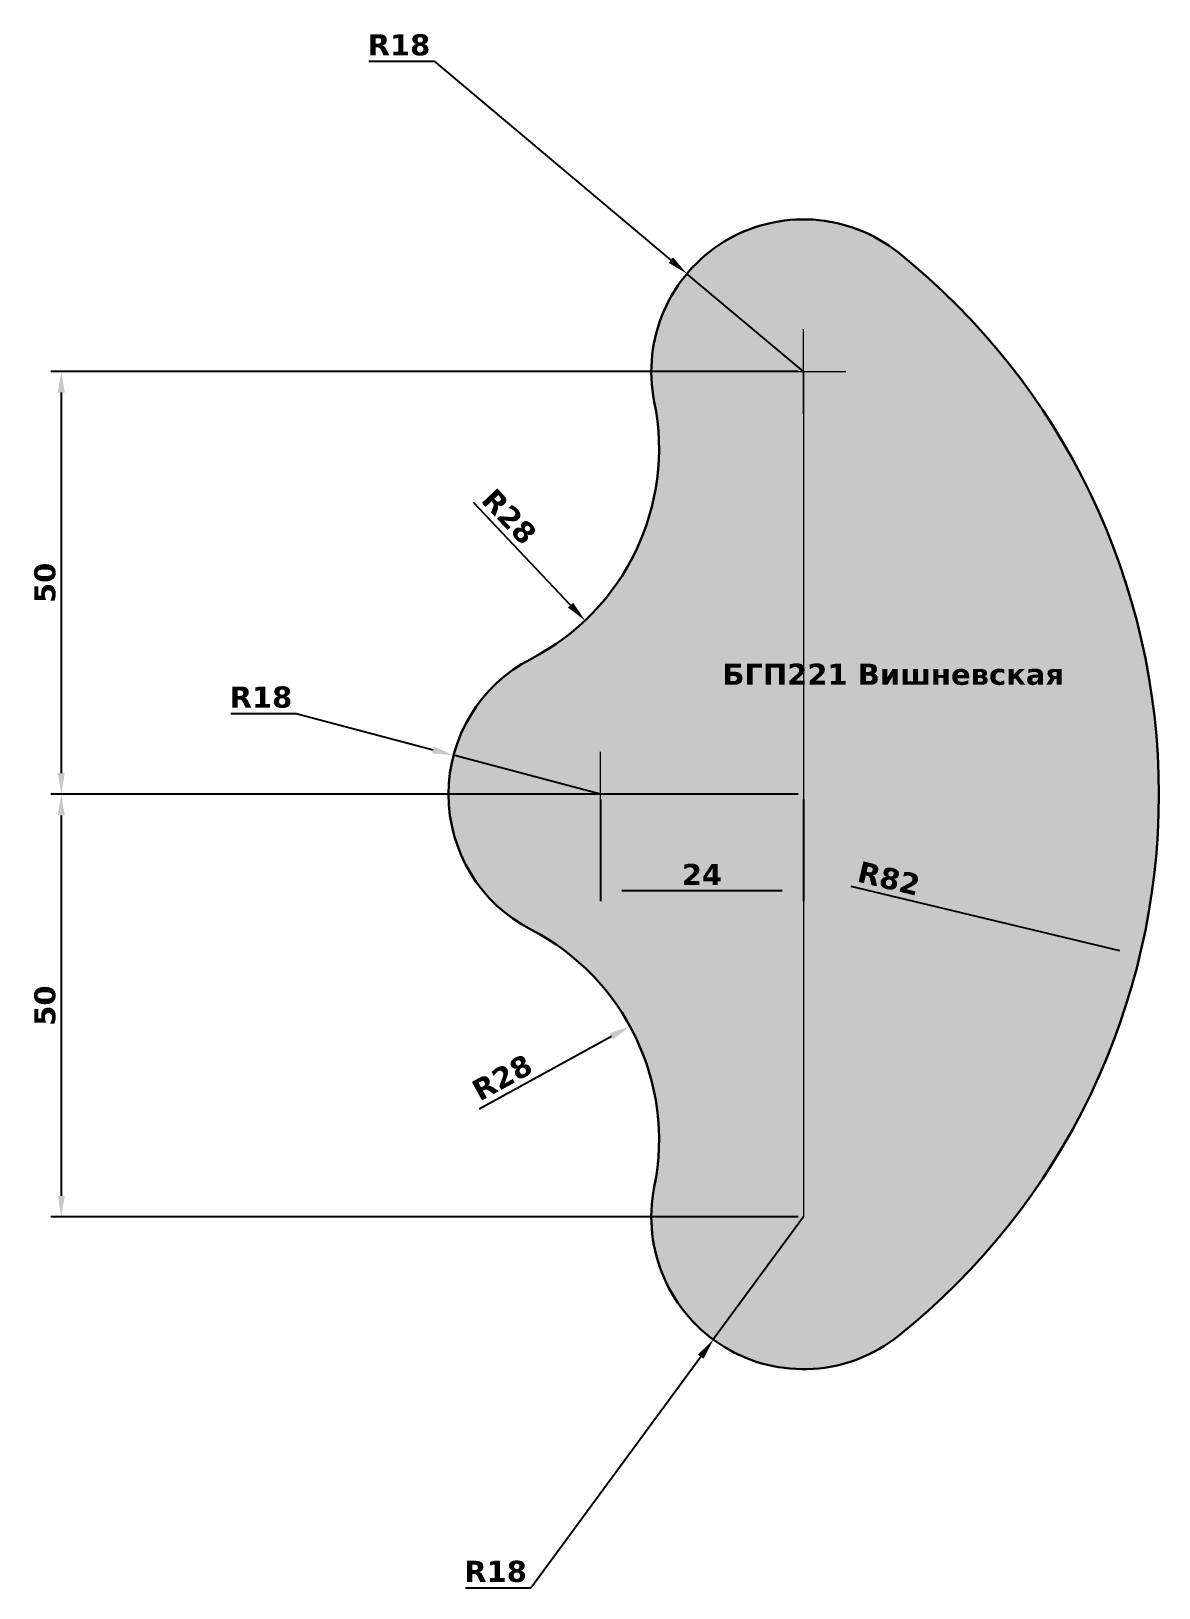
# Model space of a CAD drawing. Header units: millimetres. Extents: x -1 to 132, y -24 to 160.
import ezdxf

# ---------------------------------------------------------------- set-up
doc = ezdxf.new("R2010")
doc.units = ezdxf.units.MM
doc.header["$PDMODE"] = 2
doc.header["$PDSIZE"] = 5
doc.layers.get('0').update_dxf_attribs({"lineweight": 18})
for name, color, linetype, lineweight in [('заливка', 130, 'Continuous', 18), ('контур', 150, 'Continuous', 30), ('размеры', 7, 'Continuous', 18)]:
    doc.layers.add(name, color=color, linetype=linetype, lineweight=lineweight)
doc.styles.get("Standard").update_dxf_attribs({"font": 'verdanab.ttf'})
doc.dimstyles.new('ISO-25', dxfattribs={"dimtxt": 2.5, "dimasz": 2.5, "dimexe": 1.25, "dimexo": 0.625, "dimtad": 1, "dimtoh": 1, "dimtxsty": 'Standard', "dimcen": 2.5, "dimclrt": 150, "dimadec": 0, "dimazin": 0, "dimtfac": 1, "dimtmove": 0, "dimatfit": 3, "dimfxl": 1, "dimarcsym": 1})

# ---------------------------------------------------------------- blocks, each defined once
blk = doc.blocks.new('*D2')
at = {"layer": 'Defpoints', "color": 0, "transparency": 16777216}
for p in [(50.33, 70.18), (130.09, 51.13)]:
    blk.add_point(p, dxfattribs=at)
at = {"layer": 'размеры', "color": 0, "lineweight": -2, "transparency": 16777216}
blk.add_line((95.89, 59.3), (127.66, 51.71), dxfattribs=at)
at = {"layer": 'размеры', "color": 0, "transparency": 16777216}
blk.add_solid([(127.76, 52.11), (127.56, 51.3), (130.09, 51.13)], dxfattribs=at)
at = {"layer": 'размеры', "color": 150, "transparency": 16777216, "insert": (100.39, 60.21), "char_height": 2.5, "attachment_point": 5, "rotation": 346.5669}
blk.add_mtext('R82', dxfattribs=at)
blk = doc.blocks.new('*D3')
at = {"layer": 'Defpoints', "color": 0, "transparency": 16777216}
for p in [(69.75, 42.75), (45.2, 29.3)]:
    blk.add_point(p, dxfattribs=at)
at = {"layer": 'размеры', "color": 0, "lineweight": -2, "transparency": 16777216}
blk.add_line((51.91, 32.97), (67.56, 41.55), dxfattribs=at)
at = {"layer": 'размеры', "color": 0, "transparency": 16777216}
blk.add_solid([(67.36, 41.92), (67.76, 41.19), (69.75, 42.75)], dxfattribs=at)
at = {"layer": 'размеры', "color": 150, "transparency": 16777216, "insert": (54.64, 36.67), "char_height": 2.5, "attachment_point": 5, "rotation": 28.7237}
blk.add_mtext('R28', dxfattribs=at)
blk = doc.blocks.new('*D4')
at = {"layer": 'Defpoints', "color": 0, "transparency": 16777216}
for p in [(48.88, 74.79), (66.28, 70.18)]:
    blk.add_point(p, dxfattribs=at)
at = {"layer": 'размеры', "color": 0, "lineweight": -2, "transparency": 16777216}
for p, q in [((22.55, 79.72), (30.27, 79.72)), ((30.27, 79.72), (46.47, 75.43)), ((66.28, 70.18), (48.88, 74.79))]:
    blk.add_line(p, q, dxfattribs=at)
at = {"layer": 'размеры', "color": 0, "transparency": 16777216}
blk.add_solid([(46.57, 75.83), (46.36, 75.02), (48.88, 74.79)], dxfattribs=at)
at = {"layer": 'размеры', "color": 150, "transparency": 16777216, "insert": (26.1, 81.65), "char_height": 2.5, "attachment_point": 5}
blk.add_mtext('R18', dxfattribs=at)
blk = doc.blocks.new('*D5')
at = {"layer": 'Defpoints', "color": 0, "transparency": 16777216}
for p in [(45.2, 111.06), (64.45, 90.73)]:
    blk.add_point(p, dxfattribs=at)
at = {"layer": 'размеры', "color": 0, "lineweight": -2, "transparency": 16777216}
blk.add_line((51.2, 104.72), (62.73, 92.55), dxfattribs=at)
at = {"layer": 'размеры', "color": 0, "transparency": 16777216}
blk.add_solid([(63.03, 92.83), (62.43, 92.26), (64.45, 90.73)], dxfattribs=at)
at = {"layer": 'размеры', "color": 150, "transparency": 16777216, "insert": (55.47, 103.02), "char_height": 2.5, "attachment_point": 5, "rotation": 313.4423}
blk.add_mtext('R28', dxfattribs=at)
blk = doc.blocks.new('*D6')
at = {"layer": 'Defpoints', "color": 0, "transparency": 16777216}
for p in [(90.28, 20.18), (79.62, 5.68)]:
    blk.add_point(p, dxfattribs=at)
at = {"layer": 'размеры', "color": 0, "lineweight": -2, "transparency": 16777216}
for p, q in [((90.28, 20.18), (79.62, 5.68)), ((58.03, -23.69), (78.14, 3.66)), ((50.32, -23.69), (58.03, -23.69))]:
    blk.add_line(p, q, dxfattribs=at)
at = {"layer": 'размеры', "color": 0, "transparency": 16777216}
blk.add_solid([(77.81, 3.91), (78.48, 3.41), (79.62, 5.68)], dxfattribs=at)
at = {"layer": 'размеры', "color": 150, "transparency": 16777216, "insert": (53.86, -21.76), "char_height": 2.5, "attachment_point": 5}
blk.add_mtext('R18', dxfattribs=at)
blk = doc.blocks.new('*D7')
at = {"layer": 'Defpoints', "color": 0, "transparency": 16777216}
for p in [(76.5, 131.75), (90.28, 120.18)]:
    blk.add_point(p, dxfattribs=at)
at = {"layer": 'размеры', "color": 0, "lineweight": -2, "transparency": 16777216}
for p, q in [((38.88, 156.87), (46.6, 156.87)), ((46.6, 156.87), (74.59, 133.36)), ((90.28, 120.18), (76.5, 131.75))]:
    blk.add_line(p, q, dxfattribs=at)
at = {"layer": 'размеры', "color": 0, "transparency": 16777216}
blk.add_solid([(74.85, 133.68), (74.32, 133.04), (76.5, 131.75)], dxfattribs=at)
at = {"layer": 'размеры', "color": 150, "transparency": 16777216, "insert": (42.43, 158.8), "char_height": 2.5, "attachment_point": 5}
blk.add_mtext('R18', dxfattribs=at)
blk = doc.blocks.new('*D8')
at = {"layer": 'Defpoints', "color": 0, "transparency": 16777216}
for p in [(90.28, 120.18), (2.48, 70.18), (90.28, 70.18)]:
    blk.add_point(p, dxfattribs=at)
at = {"layer": 'размеры', "color": 0, "lineweight": -2, "transparency": 16777216}
for p, q in [((89.66, 120.18), (1.23, 120.18)), ((2.48, 117.68), (2.48, 72.68)), ((89.66, 70.18), (1.23, 70.18))]:
    blk.add_line(p, q, dxfattribs=at)
at = {"layer": 'размеры', "color": 0, "transparency": 16777216}
for points in [[(2.06, 117.68), (2.89, 117.68), (2.48, 120.18)], [(2.06, 72.68), (2.89, 72.68), (2.48, 70.18)]]:
    blk.add_solid(points, dxfattribs=at)
at = {"layer": 'размеры', "color": 150, "transparency": 16777216, "insert": (0.55, 95.18), "char_height": 2.5, "attachment_point": 5, "rotation": 90}
blk.add_mtext('50', dxfattribs=at)
blk = doc.blocks.new('*D9')
at = {"layer": 'Defpoints', "color": 0, "transparency": 16777216}
for p in [(90.28, 70.18), (2.48, 20.18), (90.28, 20.18)]:
    blk.add_point(p, dxfattribs=at)
at = {"layer": 'размеры', "color": 0, "lineweight": -2, "transparency": 16777216}
for p, q in [((89.66, 70.18), (1.23, 70.18)), ((2.48, 67.68), (2.48, 22.68)), ((89.66, 20.18), (1.23, 20.18))]:
    blk.add_line(p, q, dxfattribs=at)
at = {"layer": 'размеры', "color": 0, "transparency": 16777216}
for points in [[(2.06, 67.68), (2.89, 67.68), (2.48, 70.18)], [(2.06, 22.68), (2.89, 22.68), (2.48, 20.18)]]:
    blk.add_solid(points, dxfattribs=at)
at = {"layer": 'размеры', "color": 150, "transparency": 16777216, "insert": (0.55, 45.18), "char_height": 2.5, "attachment_point": 5, "rotation": 90}
blk.add_mtext('50', dxfattribs=at)
blk = doc.blocks.new('*D10')
at = {"layer": 'Defpoints', "color": 0, "transparency": 16777216}
for p in [(66.28, 70.18), (90.28, 70.18), (90.28, 58.79)]:
    blk.add_point(p, dxfattribs=at)
at = {"layer": 'размеры', "color": 0, "lineweight": -2, "transparency": 16777216}
for p, q in [((66.28, 69.55), (66.28, 57.54)), ((90.28, 69.55), (90.28, 57.54)), ((68.78, 58.79), (87.78, 58.79))]:
    blk.add_line(p, q, dxfattribs=at)
at = {"layer": 'размеры', "color": 0, "transparency": 16777216}
for points in [[(68.78, 59.21), (68.78, 58.38), (66.28, 58.79)], [(87.78, 59.21), (87.78, 58.38), (90.28, 58.79)]]:
    blk.add_solid(points, dxfattribs=at)
at = {"layer": 'размеры', "color": 150, "transparency": 16777216, "insert": (78.28, 60.69), "char_height": 2.5, "attachment_point": 5}
blk.add_mtext('24', dxfattribs=at)

msp = doc.modelspace()

# ---------------------------------------------------------------- hatches: boundary and pattern name
at = {"layer": 'заливка'}
h = msp.add_hatch(color=256, dxfattribs=at)
h.dxf.hatch_style = 1
h.paths.add_polyline_path([(101.52, 134.241, 0.700583), (72.642, 116.61, -0.0499268), (73.197, 111.06, -0.2806867), (58.033, 86.176, 0.6093838), (58.033, 54.181, -0.2806867), (73.197, 29.296, -0.0499268), (72.642, 23.746, 0.700583), (101.52, 6.116, 0.2279983), (132.334, 70.178, 0.2279983)])

# ---------------------------------------------------------------- linework, layer by layer
at = {"layer": 'контур'}
for centre, radius, start, end in [((90.284, 120.178), 18, 51.37517, 191.43289), ((50.334, 70.178), 82, 308.62483, 51.37517), ((45.197, 111.06), 28, 297.2851, 11.43289), ((66.284, 70.178), 18, 117.2851, 242.7149), ((45.197, 29.296), 28, 348.56711, 62.7149), ((90.284, 20.178), 18, 168.56711, 308.62483)]:
    msp.add_arc(centre, radius, start, end, dxfattribs=at)
at = {"layer": 'размеры', "color": 18, "true_color": 0x000000}
msp.add_line((90.284, 120.178), (90.284, 20.178), dxfattribs=at)
at = {"layer": 'размеры'}
for p in [(90.284, 120.178), (66.284, 70.178)]:
    msp.add_point(p, dxfattribs=at)

# ---------------------------------------------------------------- texts
at = {"insert": (80.689, 85.625), "char_height": 2.5, "width": 92.00477, "attachment_point": 1}
msp.add_mtext('БГП221 Вишневская ', dxfattribs=at)

# ---------------------------------------------------------------- dimensions: what is measured, and where the dimension line sits
at = {"layer": 'размеры'}
for center, mpoint, picture, middle in [((90.284, 120.178), (76.501, 131.755), '*D7', (42.426, 156.868)), ((45.197, 111.06), (64.451, 90.73), '*D5', (54.067, 101.694)), ((66.284, 70.178), (48.884, 74.786), '*D4', (30.267, 79.716)), ((50.334, 70.178), (130.091, 51.129), '*D2', (99.946, 58.329)), ((45.197, 29.296), (69.752, 42.753), '*D3', (55.568, 34.98)), ((90.284, 20.178), (79.622, 5.676), '*D6', (53.862, -23.689))]:
    dim = msp.add_radius_dim(center=center, mpoint=mpoint, dimstyle='ISO-25', dxfattribs=at)
    dim.commit()
    dim.dimension.update_dxf_attribs({"geometry": picture, "text_midpoint": middle, "dimtype": 164})
for p1, p2, picture, middle in [((90.284, 120.178), (90.284, 70.178), '*D8', (0.549, 95.178)), ((90.284, 70.178), (90.284, 20.178), '*D9', (0.549, 45.178))]:
    dim = msp.add_aligned_dim(p1=p1, p2=p2, distance=-87.808, dimstyle='ISO-25', dxfattribs=at)
    dim.commit()
    dim.dimension.update_dxf_attribs({"geometry": picture, "text_midpoint": middle})
dim = msp.add_linear_dim(base=(90.284, 58.792), p1=(66.284, 70.178), p2=(90.284, 70.178), angle=0, dimstyle='ISO-25', dxfattribs=at)
dim.commit()
dim.dimension.update_dxf_attribs({"geometry": '*D10', "text_midpoint": (78.284, 58.792), "dimtype": 161})

doc.saveas('drawing.dxf')
